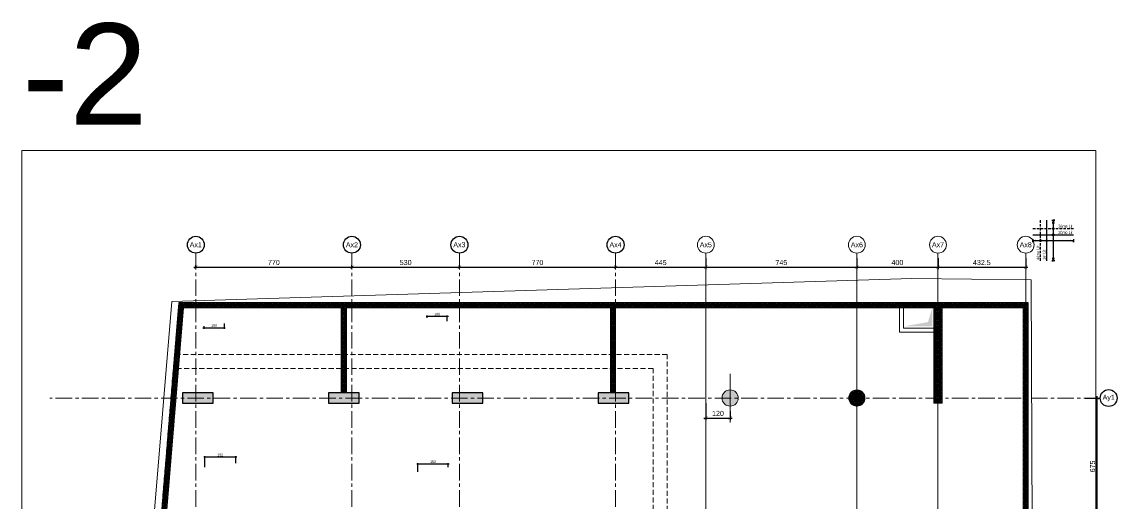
# Model space of a CAD drawing. Header units: centimetres. Extents: x 54080 to 84019, y -57712 to -39496.
# Drawn here: x 78618 to 84019, y -41866 to -39496 of the extents above; entities that cross this region are included whole.
import ezdxf
from ezdxf.enums import TextEntityAlignment as Align

# ---------------------------------------------------------------- set-up
doc = ezdxf.new("R2010")
doc.units = ezdxf.units.CM
doc.header["$LTSCALE"] = 50
doc.header["$MEASUREMENT"] = 0
for name, pattern in [('23486-A01$0${ Chain Double-Dash }', [0]), ('AXES', [2, 1.25, -0.25, 0.25, -0.25]), ('CACHE', [0.375, 0.25, -0.125]), ('CONTINU', [0]), ('Dot & Dashed', [335.138881, 158.75, -88.194444, 0, -88.194437])]:
    doc.linetypes.add(name, pattern=pattern)
doc.layers.get('0').update_dxf_attribs({"color": 8})
for name, color, linetype in [('ARMINF', 1, 'Continuous'), ('AXES', 10, 'AXES'), ('BETON COUPE', 3, 'CONTINU'), ('BETON TRAME', 252, 'Continuous'), ('BORD', 5, 'Continuous'), ('OMBRE', 253, 'Continuous')]:
    doc.layers.add(name, color=color, linetype=linetype)
doc.layers.add('BETON CACHE', color=4, linetype='CACHE', lineweight=5)
doc.layers.add('BETON HACHURE', color=253, linetype='Continuous', lineweight=13)
doc.layers.add('FMULT', color=150, linetype='Continuous', plot=False)
doc.layers.add('HORS GEL', color=7, linetype='CACHE', lineweight=15, true_color=0x00661a)
doc.layers.add('KERAMIK', color=7, linetype='Continuous', lineweight=18, true_color=0x96e196)
doc.layers.add('PREFA MUR SUP TRAME', color=7, linetype='Continuous', true_color=0xd7c7ff)
doc.styles.add('3.ABEA 1-50', font='arial.ttf', dxfattribs={"height": 12.5})
doc.styles.add('FN_TEXT_1.50', font='arial.ttf', dxfattribs={"height": 10})
doc.styles.add('GC3', font='arial.ttf', dxfattribs={"width": 0.7, "height": 3.5})
doc.styles.add('RS_TEXT_1.50', font='arial.ttf', dxfattribs={"height": 12.5})
doc.styles.add('RS_TXT_100', font='arial.ttf', dxfattribs={"height": 25})
doc.styles.add('RS_TXT_50', font='arial.ttf', dxfattribs={"height": 12.5})
doc.dimstyles.new('RS_100CM_LINEAIRE', dxfattribs={"dimscale": 10, "dimtxt": 25, "dimasz": 1.5, "dimexe": 1, "dimexo": 2.5, "dimgap": 1, "dimtad": 1, "dimdec": 1, "dimrnd": 0.5, "dimdsep": 46, "dimtxsty": 'RS_TXT_100', "dimblk1": 'ARCHTICK', "dimblk2": 'ARCHTICK', "dimsah": 1, "dimcen": 2.5, "dimdle": 1, "dimclrt": 4, "dimadec": 0, "dimazin": 2, "dimtfac": 1, "dimtdec": 1, "dimtix": 1, "dimtmove": 2, "dimatfit": 3, "dimfxl": 1, "dimtolj": 1, "dimtzin": 0, "dimarcsym": 0})
doc.dimstyles.new('RS_50CM_LINEAIRE', dxfattribs={"dimscale": 5, "dimtxt": 12.5, "dimasz": 1.5, "dimexe": 1, "dimexo": 2.5, "dimgap": 1, "dimtad": 1, "dimdec": 1, "dimrnd": 0.5, "dimdsep": 46, "dimtxsty": 'RS_TXT_50', "dimblk1": 'ARCHTICK', "dimblk2": 'ARCHTICK', "dimsah": 1, "dimcen": 2.5, "dimdle": 1, "dimclrt": 4, "dimadec": 0, "dimazin": 2, "dimtfac": 1, "dimtdec": 1, "dimtix": 1, "dimtmove": 2, "dimatfit": 3, "dimfxl": 1, "dimtolj": 1, "dimtzin": 0, "dimarcsym": 0})

# ---------------------------------------------------------------- blocks, each defined once
blk = doc.blocks.new('_ArchTick')
at = {"color": 0, "linetype": 'ByBlock', "const_width": 0.15}
blk.add_lwpolyline([(-0.5, -0.5), (0.5, 0.5)], dxfattribs=at)
blk = doc.blocks.new('*D2982')
at = {"layer": 'ARMINF', "color": 0, "lineweight": -2, "transparency": 16777216}
for p, q in [((79677.6, -41644.5), (79515.8, -41644.5)), ((79520.8, -41692.7), (79520.8, -41639.5)), ((79672.6, -41673.7), (79672.6, -41639.5))]:
    blk.add_line(p, q, dxfattribs=at)
at = {"layer": 'Defpoints', "color": 0, "transparency": 16777216}
for p in [(79520.8, -41644.5), (79672.6, -41686.2), (79520.8, -41705.2)]:
    blk.add_point(p, dxfattribs=at)
at = {"layer": 'ARMINF', "color": 0, "lineweight": -2, "transparency": 16777216, "xscale": 7.5, "yscale": 7.5, "zscale": 7.5, "rotation": 180}
blk.add_blockref('_ArchTick', (79520.8, -41644.5), dxfattribs=at)
at = {"layer": 'ARMINF', "color": 0, "lineweight": -2, "transparency": 16777216, "xscale": 7.5, "yscale": 7.5, "zscale": 7.5}
blk.add_blockref('_ArchTick', (79672.6, -41644.5), dxfattribs=at)
at = {"layer": 'ARMINF', "color": 4, "transparency": 16777216, "insert": (79596.7, -41633.1), "char_height": 12.5, "attachment_point": 5, "style": 'RS_TXT_50'}
blk.add_mtext('\\A1;152', dxfattribs=at)
blk = doc.blocks.new('*D2983')
at = {"layer": 'ARMINF', "color": 0, "lineweight": -2, "transparency": 16777216}
for p, q in [((80725.8, -41677.8), (80565.8, -41677.8)), ((80570.8, -41715.9), (80570.8, -41672.8)), ((80720.8, -41692.7), (80720.8, -41672.8))]:
    blk.add_line(p, q, dxfattribs=at)
at = {"layer": 'Defpoints', "color": 0, "transparency": 16777216}
for p in [(80570.8, -41677.8), (80570.8, -41728.4), (80720.8, -41705.2)]:
    blk.add_point(p, dxfattribs=at)
at = {"layer": 'ARMINF', "color": 0, "lineweight": -2, "transparency": 16777216, "xscale": 7.5, "yscale": 7.5, "zscale": 7.5, "rotation": 180}
blk.add_blockref('_ArchTick', (80570.8, -41677.8), dxfattribs=at)
at = {"layer": 'ARMINF', "color": 0, "lineweight": -2, "transparency": 16777216, "xscale": 7.5, "yscale": 7.5, "zscale": 7.5}
blk.add_blockref('_ArchTick', (80720.8, -41677.8), dxfattribs=at)
at = {"layer": 'ARMINF', "color": 4, "transparency": 16777216, "insert": (80645.8, -41666.4), "char_height": 12.5, "attachment_point": 5, "style": 'RS_TXT_50'}
blk.add_mtext('\\A1;150', dxfattribs=at)
blk = doc.blocks.new('*D2987')
at = {"layer": 'ARMINF', "color": 0, "lineweight": -2, "transparency": 16777216}
for p, q in [((79616.1, -40983.7), (79616.1, -41010)), ((79511.2, -41005), (79621.1, -41005)), ((79516.2, -40997.7), (79516.2, -41010))]:
    blk.add_line(p, q, dxfattribs=at)
at = {"layer": 'Defpoints', "color": 0, "transparency": 16777216}
for p in [(79516.2, -40985.2), (79616.1, -40971.2), (79616.1, -41005)]:
    blk.add_point(p, dxfattribs=at)
at = {"layer": 'ARMINF', "color": 0, "lineweight": -2, "transparency": 16777216, "xscale": 7.5, "yscale": 7.5, "zscale": 7.5, "rotation": 180}
blk.add_blockref('_ArchTick', (79516.2, -41005), dxfattribs=at)
at = {"layer": 'ARMINF', "color": 0, "lineweight": -2, "transparency": 16777216, "xscale": 7.5, "yscale": 7.5, "zscale": 7.5}
blk.add_blockref('_ArchTick', (79616.1, -41005), dxfattribs=at)
at = {"layer": 'ARMINF', "color": 4, "transparency": 16777216, "insert": (79566.2, -40993.7), "char_height": 12.5, "attachment_point": 5, "style": 'RS_TXT_50'}
blk.add_mtext('\\A1;100', dxfattribs=at)
blk = doc.blocks.new('*D2988')
at = {"layer": 'ARMINF', "color": 0, "lineweight": -2, "transparency": 16777216}
for p, q in [((80721.2, -40949.2), (80611.2, -40949.2)), ((80616.2, -40956.3), (80616.2, -40944.2)), ((80716.2, -40972.7), (80716.2, -40944.2))]:
    blk.add_line(p, q, dxfattribs=at)
at = {"layer": 'Defpoints', "color": 0, "transparency": 16777216}
for p in [(80616.2, -40949.2), (80616.2, -40968.8), (80716.2, -40985.2)]:
    blk.add_point(p, dxfattribs=at)
at = {"layer": 'ARMINF', "color": 0, "lineweight": -2, "transparency": 16777216, "xscale": 7.5, "yscale": 7.5, "zscale": 7.5, "rotation": 180}
blk.add_blockref('_ArchTick', (80616.2, -40949.2), dxfattribs=at)
at = {"layer": 'ARMINF', "color": 0, "lineweight": -2, "transparency": 16777216, "xscale": 7.5, "yscale": 7.5, "zscale": 7.5}
blk.add_blockref('_ArchTick', (80716.2, -40949.2), dxfattribs=at)
at = {"layer": 'ARMINF', "color": 4, "transparency": 16777216, "insert": (80666.2, -40937.8), "char_height": 12.5, "attachment_point": 5, "style": 'RS_TXT_50'}
blk.add_mtext('\\A1;100', dxfattribs=at)
blk = doc.blocks.new('FL_ARM1')
at = {"color": 7, "linetype": 'Continuous'}
blk.add_lwpolyline([(0, -7.5), (0, 7.5), (0, 0), (15, 2.5), (15, -2.5), (0, 0)], dxfattribs=at)
blk = doc.blocks.new('ATT_ARM')
at = {"color": 2, "linetype": 'Continuous'}
blk.add_circle((0, 0), 4.5, dxfattribs=at)
blk = doc.blocks.new('SENS LIT POSE 1')
at = {"layer": 'ARMINF'}
for p, q in [((0, 100), (0, -100)), ((-100, 0), (100, 0))]:
    blk.add_line(p, q, dxfattribs=at)
at = {"layer": 'ARMINF', "color": 6, "linetype": 'CACHE'}
for points in [[(-100, 58.9), (100, 58.9)], [(-62.9, -100), (-62.9, 100)]]:
    blk.add_lwpolyline(points, dxfattribs=at)
at = {"layer": 'ARMINF', "color": 6}
for points in [[(-32.3, -100), (-32.3, 100)], [(-100, 28.2), (100, 28.2)]]:
    blk.add_lwpolyline(points, dxfattribs=at)
at = {"layer": 'ARMINF'}
for name, p, rotation in [('FL_ARM1', (0, 100), 270), ('ATT_ARM', (0, 58.9), 93.14159265358974), ('ATT_ARM', (-62.9, 0), 183.1415926535898), ('ATT_ARM', (-32.3, 0), 183.1415926535898), ('ATT_ARM', (0, 28.2), 93.14159265358974), ('FL_ARM1', (100, 0), 180), ('FL_ARM1', (0, -100), 89.99999999999999)]:
    blk.add_blockref(name, p, dxfattribs=dict(at, rotation=rotation))
blk.add_blockref('FL_ARM1', (-100, 0), dxfattribs=at)
at = {"color": 6, "style": 'GC3', "width": 0.7}
for s, p in [('3ème Lit', (95, 63.7)), ('2ème Lit', (95, 33))]:
    blk.add_text(s, height=14.88, dxfattribs=at).set_placement(p, align=Align.RIGHT)
for s, p in [('4ème Lit', (-67.9, -95)), ('1er Lit', (-37.3, -95))]:
    blk.add_text(s, height=14.88, rotation=90, dxfattribs=at).set_placement(p)
blk = doc.blocks.new('AXES_FN')
at = {"color": 0, "linetype": 'Continuous'}
blk.add_circle((0, 15), 22.2, dxfattribs=at)
at = {"color": 0, "style": 'FN_TEXT_1.50'}
blk.add_attdef('AXES', text='', height=12.5, dxfattribs=at).set_placement((-48.9, 20.6), align=Align.MIDDLE_CENTER)
blk = doc.blocks.new('*D2949')
at = {"layer": 'AXES', "color": 0, "linetype": 'Continuous', "lineweight": -2, "ltscale": 0.5, "transparency": 16777216}
for p, q in [((79465.8, -40705.9), (80255.8, -40705.9)), ((79475.8, -40711.9), (79475.8, -40695.9)), ((80245.8, -40711.9), (80245.8, -40695.9))]:
    blk.add_line(p, q, dxfattribs=at)
at = {"layer": 'Defpoints', "color": 0, "linetype": 'Continuous', "ltscale": 0.5, "transparency": 16777216}
for p in [(80245.8, -40705.9), (79475.8, -40736.9), (80245.8, -40736.9)]:
    blk.add_point(p, dxfattribs=at)
at = {"layer": 'AXES', "color": 0, "linetype": 'Continuous', "lineweight": -2, "ltscale": 0.5, "transparency": 16777216, "xscale": 15, "yscale": 15, "zscale": 15, "rotation": 180}
blk.add_blockref('_ArchTick', (79475.8, -40705.9), dxfattribs=at)
at = {"layer": 'AXES', "color": 0, "linetype": 'Continuous', "lineweight": -2, "ltscale": 0.5, "transparency": 16777216, "xscale": 15, "yscale": 15, "zscale": 15}
blk.add_blockref('_ArchTick', (80245.8, -40705.9), dxfattribs=at)
at = {"layer": 'AXES', "color": 4, "linetype": 'Continuous', "lineweight": 5, "ltscale": 0.5, "transparency": 16777216, "insert": (79860.8, -40683.1), "char_height": 25, "attachment_point": 5, "style": 'RS_TXT_100'}
blk.add_mtext('\\A1;770', dxfattribs=at)
blk = doc.blocks.new('*D2950')
at = {"layer": 'AXES', "color": 0, "linetype": 'Continuous', "lineweight": -2, "ltscale": 0.5, "transparency": 16777216}
for p, q in [((80235.8, -40705.9), (80785.8, -40705.9)), ((80245.8, -40711.9), (80245.8, -40695.9)), ((80775.8, -40711.9), (80775.8, -40695.9))]:
    blk.add_line(p, q, dxfattribs=at)
at = {"layer": 'Defpoints', "color": 0, "linetype": 'Continuous', "ltscale": 0.5, "transparency": 16777216}
for p in [(80775.8, -40705.9), (80245.8, -40736.9), (80775.8, -40736.9)]:
    blk.add_point(p, dxfattribs=at)
at = {"layer": 'AXES', "color": 0, "linetype": 'Continuous', "lineweight": -2, "ltscale": 0.5, "transparency": 16777216, "xscale": 15, "yscale": 15, "zscale": 15, "rotation": 180}
blk.add_blockref('_ArchTick', (80245.8, -40705.9), dxfattribs=at)
at = {"layer": 'AXES', "color": 0, "linetype": 'Continuous', "lineweight": -2, "ltscale": 0.5, "transparency": 16777216, "xscale": 15, "yscale": 15, "zscale": 15}
blk.add_blockref('_ArchTick', (80775.8, -40705.9), dxfattribs=at)
at = {"layer": 'AXES', "color": 4, "linetype": 'Continuous', "lineweight": 5, "ltscale": 0.5, "transparency": 16777216, "insert": (80510.8, -40683.1), "char_height": 25, "attachment_point": 5, "style": 'RS_TXT_100'}
blk.add_mtext('\\A1;530', dxfattribs=at)
blk = doc.blocks.new('*D2951')
at = {"layer": 'AXES', "color": 0, "linetype": 'Continuous', "lineweight": -2, "ltscale": 0.5, "transparency": 16777216}
for p, q in [((80765.8, -40705.9), (81555.8, -40705.9)), ((80775.8, -40711.9), (80775.8, -40695.9)), ((81545.8, -40711.9), (81545.8, -40695.9))]:
    blk.add_line(p, q, dxfattribs=at)
at = {"layer": 'Defpoints', "color": 0, "linetype": 'Continuous', "ltscale": 0.5, "transparency": 16777216}
for p in [(81545.8, -40705.9), (80775.8, -40736.9), (81545.8, -40736.9)]:
    blk.add_point(p, dxfattribs=at)
at = {"layer": 'AXES', "color": 0, "linetype": 'Continuous', "lineweight": -2, "ltscale": 0.5, "transparency": 16777216, "xscale": 15, "yscale": 15, "zscale": 15, "rotation": 180}
blk.add_blockref('_ArchTick', (80775.8, -40705.9), dxfattribs=at)
at = {"layer": 'AXES', "color": 0, "linetype": 'Continuous', "lineweight": -2, "ltscale": 0.5, "transparency": 16777216, "xscale": 15, "yscale": 15, "zscale": 15}
blk.add_blockref('_ArchTick', (81545.8, -40705.9), dxfattribs=at)
at = {"layer": 'AXES', "color": 4, "linetype": 'Continuous', "lineweight": 5, "ltscale": 0.5, "transparency": 16777216, "insert": (81160.8, -40683.1), "char_height": 25, "attachment_point": 5, "style": 'RS_TXT_100'}
blk.add_mtext('\\A1;770', dxfattribs=at)
blk = doc.blocks.new('*D2954')
at = {"layer": 'AXES', "color": 0, "linetype": 'Continuous', "lineweight": -2, "ltscale": 0.5, "transparency": 16777216}
for p, q in [((83860.8, -41351.9), (83930.7, -41351.9)), ((83920.7, -42036.9), (83920.7, -41341.9)), ((83860.8, -42026.9), (83930.7, -42026.9))]:
    blk.add_line(p, q, dxfattribs=at)
at = {"layer": 'Defpoints', "color": 0, "linetype": 'Continuous', "ltscale": 0.5, "transparency": 16777216}
for p in [(83835.8, -41351.9), (83920.7, -41351.9), (83835.8, -42026.9)]:
    blk.add_point(p, dxfattribs=at)
at = {"layer": 'AXES', "color": 0, "linetype": 'Continuous', "lineweight": -2, "ltscale": 0.5, "transparency": 16777216, "xscale": 15, "yscale": 15, "zscale": 15}
for p, rotation in [((83920.7, -41351.9), 90), ((83920.7, -42026.9), 270)]:
    blk.add_blockref('_ArchTick', p, dxfattribs=dict(at, rotation=rotation))
at = {"layer": 'AXES', "color": 4, "linetype": 'Continuous', "lineweight": 5, "ltscale": 0.5, "transparency": 16777216, "insert": (83898, -41689.4), "char_height": 25, "attachment_point": 5, "rotation": 90, "style": 'RS_TXT_100'}
blk.add_mtext('\\A1;675', dxfattribs=at)
blk = doc.blocks.new('*D2964')
at = {"layer": 'AXES', "color": 0, "linetype": 'Continuous', "lineweight": -2, "ltscale": 0.5, "transparency": 16777216}
for p, q in [((81990.8, -40661.9), (81990.8, -40715.9)), ((81535.8, -40705.9), (82000.8, -40705.9)), ((81545.8, -40711.9), (81545.8, -40695.9))]:
    blk.add_line(p, q, dxfattribs=at)
at = {"layer": 'Defpoints', "color": 0, "linetype": 'Continuous', "ltscale": 0.5, "transparency": 16777216}
for p in [(81990.8, -40636.9), (81990.8, -40705.9), (81545.8, -40736.9)]:
    blk.add_point(p, dxfattribs=at)
at = {"layer": 'AXES', "color": 0, "linetype": 'Continuous', "lineweight": -2, "ltscale": 0.5, "transparency": 16777216, "xscale": 15, "yscale": 15, "zscale": 15, "rotation": 180}
blk.add_blockref('_ArchTick', (81545.8, -40705.9), dxfattribs=at)
at = {"layer": 'AXES', "color": 0, "linetype": 'Continuous', "lineweight": -2, "ltscale": 0.5, "transparency": 16777216, "xscale": 15, "yscale": 15, "zscale": 15}
blk.add_blockref('_ArchTick', (81990.8, -40705.9), dxfattribs=at)
at = {"layer": 'AXES', "color": 4, "linetype": 'Continuous', "lineweight": 5, "ltscale": 0.5, "transparency": 16777216, "insert": (81768.3, -40683.2), "char_height": 25, "attachment_point": 5, "style": 'RS_TXT_100'}
blk.add_mtext('\\A1;445', dxfattribs=at)
blk = doc.blocks.new('*D2965')
at = {"layer": 'Defpoints', "color": 0, "linetype": 'ByBlock', "transparency": 16777216}
for p in [(81990.8, -40636.9), (82735.8, -40636.9), (82735.8, -40705.9)]:
    blk.add_point(p, dxfattribs=at)
at = {"layer": 'HORS GEL', "color": 0, "linetype": 'ByBlock', "lineweight": -2, "transparency": 16777216}
for p, q in [((81990.8, -40661.9), (81990.8, -40715.9)), ((82735.8, -40661.9), (82735.8, -40715.9)), ((81980.8, -40705.9), (82745.8, -40705.9))]:
    blk.add_line(p, q, dxfattribs=at)
at = {"layer": 'HORS GEL', "color": 0, "linetype": 'ByBlock', "lineweight": -2, "transparency": 16777216, "xscale": 15, "yscale": 15, "zscale": 15, "rotation": 180}
blk.add_blockref('_ArchTick', (81990.8, -40705.9), dxfattribs=at)
at = {"layer": 'HORS GEL', "color": 0, "linetype": 'ByBlock', "lineweight": -2, "transparency": 16777216, "xscale": 15, "yscale": 15, "zscale": 15}
blk.add_blockref('_ArchTick', (82735.8, -40705.9), dxfattribs=at)
at = {"layer": 'HORS GEL', "color": 4, "linetype": 'ByBlock', "transparency": 16777216, "insert": (82363.3, -40683.2), "char_height": 25, "attachment_point": 5, "style": 'RS_TXT_100'}
blk.add_mtext('\\A1;745', dxfattribs=at)
blk = doc.blocks.new('*D2966')
at = {"layer": 'Defpoints', "color": 0, "linetype": 'ByBlock', "transparency": 16777216}
for p in [(82735.8, -40636.9), (83135.8, -40636.9), (83135.8, -40705.9)]:
    blk.add_point(p, dxfattribs=at)
at = {"layer": 'HORS GEL', "color": 0, "linetype": 'ByBlock', "lineweight": -2, "transparency": 16777216}
for p, q in [((82735.8, -40661.9), (82735.8, -40715.9)), ((83135.8, -40661.9), (83135.8, -40715.9)), ((82725.8, -40705.9), (83145.8, -40705.9))]:
    blk.add_line(p, q, dxfattribs=at)
at = {"layer": 'HORS GEL', "color": 0, "linetype": 'ByBlock', "lineweight": -2, "transparency": 16777216, "xscale": 15, "yscale": 15, "zscale": 15, "rotation": 180}
blk.add_blockref('_ArchTick', (82735.8, -40705.9), dxfattribs=at)
at = {"layer": 'HORS GEL', "color": 0, "linetype": 'ByBlock', "lineweight": -2, "transparency": 16777216, "xscale": 15, "yscale": 15, "zscale": 15}
blk.add_blockref('_ArchTick', (83135.8, -40705.9), dxfattribs=at)
at = {"layer": 'HORS GEL', "color": 4, "linetype": 'ByBlock', "transparency": 16777216, "insert": (82935.8, -40683.1), "char_height": 25, "attachment_point": 5, "style": 'RS_TXT_100'}
blk.add_mtext('\\A1;400', dxfattribs=at)
blk = doc.blocks.new('*D2989')
at = {"layer": 'Defpoints', "color": 0, "linetype": 'ByBlock', "transparency": 16777216}
for p in [(83135.8, -40636.9), (83568.3, -40636.9), (83568.3, -40705.9)]:
    blk.add_point(p, dxfattribs=at)
at = {"layer": 'HORS GEL', "color": 0, "linetype": 'ByBlock', "lineweight": -2, "transparency": 16777216}
for p, q in [((83135.8, -40661.9), (83135.8, -40715.9)), ((83568.3, -40661.9), (83568.3, -40715.9)), ((83125.8, -40705.9), (83578.3, -40705.9))]:
    blk.add_line(p, q, dxfattribs=at)
at = {"layer": 'HORS GEL', "color": 0, "linetype": 'ByBlock', "lineweight": -2, "transparency": 16777216, "xscale": 15, "yscale": 15, "zscale": 15, "rotation": 180}
blk.add_blockref('_ArchTick', (83135.8, -40705.9), dxfattribs=at)
at = {"layer": 'HORS GEL', "color": 0, "linetype": 'ByBlock', "lineweight": -2, "transparency": 16777216, "xscale": 15, "yscale": 15, "zscale": 15}
blk.add_blockref('_ArchTick', (83568.3, -40705.9), dxfattribs=at)
at = {"layer": 'HORS GEL', "color": 4, "linetype": 'ByBlock', "transparency": 16777216, "insert": (83352, -40683.1), "char_height": 25, "attachment_point": 5, "style": 'RS_TXT_100'}
blk.add_mtext('\\A1;432.5', dxfattribs=at)
blk = doc.blocks.new('*D2990')
at = {"layer": 'Defpoints', "color": 0, "linetype": 'ByBlock', "transparency": 16777216}
for p in [(81990.8, -41351.9), (82110.8, -41391.9), (82110.8, -41450.7)]:
    blk.add_point(p, dxfattribs=at)
at = {"layer": 'HORS GEL', "color": 0, "linetype": 'ByBlock', "lineweight": -2, "transparency": 16777216}
for p, q in [((81990.8, -41376.9), (81990.8, -41460.7)), ((82110.8, -41416.9), (82110.8, -41460.7)), ((81980.8, -41450.7), (82120.8, -41450.7))]:
    blk.add_line(p, q, dxfattribs=at)
at = {"layer": 'HORS GEL', "color": 0, "linetype": 'ByBlock', "lineweight": -2, "transparency": 16777216, "xscale": 15, "yscale": 15, "zscale": 15, "rotation": 180}
blk.add_blockref('_ArchTick', (81990.8, -41450.7), dxfattribs=at)
at = {"layer": 'HORS GEL', "color": 0, "linetype": 'ByBlock', "lineweight": -2, "transparency": 16777216, "xscale": 15, "yscale": 15, "zscale": 15}
blk.add_blockref('_ArchTick', (82110.8, -41450.7), dxfattribs=at)
at = {"layer": 'HORS GEL', "color": 4, "linetype": 'ByBlock', "transparency": 16777216, "insert": (82050.8, -41427.9), "char_height": 25, "attachment_point": 5, "style": 'RS_TXT_100'}
blk.add_mtext('\\A1;120', dxfattribs=at)

msp = doc.modelspace()

# ---------------------------------------------------------------- hatches: boundary and pattern name
at = {"layer": 'BETON HACHURE', "transparency": 33554585}
h = msp.add_hatch(dxfattribs=at)
h.set_pattern_fill('ANSI37', color=256, scale=50, angle=270, style=0)
h.set_pattern_definition([(315, (25399.573, 28300.811), (4.4194174, 4.4194174), []), (45, (25399.573, 28300.811), (-4.4194174, 4.4194174), [])])
h.paths.add_polyline_path([(80895.79, -43201.8), (80920.79, -43201.8), (80920.79, -43526.8), (80895.79, -43526.8)], flags=0)
h.paths.add_polyline_path([(80895.79, -43201.8), (80920.79, -43201.8), (80920.79, -43526.8), (80895.79, -43526.8)], flags=0)
h.paths.add_polyline_path([(83075.78, -43341.94), (83075.79, -43391.94), (83155.79, -43391.94), (83155.78, -43341.94)], flags=0)
h.paths.add_polyline_path([(82695.78, -43341.94), (82695.78, -43391.94), (82775.78, -43391.94), (82775.78, -43341.94)], flags=0)
edge = h.paths.add_edge_path(flags=0)
edge.add_arc((82735.78, -42026.94), 40, 0, 360)
edge = h.paths.add_edge_path(flags=0)
edge.add_arc((82735.78, -41351.94), 40, 0, 360)
edge = h.paths.add_edge_path(flags=0)
edge.add_arc((82735.78, -42626.94), 40, 0, 360)
h.paths.add_polyline_path([(83580.79, -40881.8), (79391.94, -40881.8), (79002.65, -45618.5), (83580.79, -46068.09)])
edge = h.paths.add_edge_path(flags=0)
edge.add_arc((82735.78, -42626.94), 40, 0, 360)
h.paths.add_polyline_path([(81520.79, -40906.8), (81520.79, -41326.94), (81545.79, -41326.94), (81545.79, -40906.8), (83115.79, -40906.8), (83115.78, -41376.94), (83155.79, -41376.94), (83155.79, -40906.8), (83555.79, -40906.8), (83555.79, -42636.94), (83155.79, -42636.94), (83155.79, -42001.94), (83115.78, -42001.94), (83115.78, -42666.94), (83555.79, -42666.94), (83555.79, -43411.94), (83115.78, -43411.94), (83115.78, -44801.94), (83155.79, -44801.94), (83155.79, -43441.94), (83555.79, -43441.94), (83555.79, -46040.52), (82783.29, -45964.65), (82783.29, -45476.94), (82758.29, -45476.94), (82758.29, -45962.2), (81453.29, -45834.04), (81453.29, -45476.94), (81428.29, -45476.94), (81428.29, -45831.59), (80240.79, -45714.97), (80240.79, -45476.94), (80190.79, -45476.94), (80190.79, -45710.06), (79029.58, -45596.03), (79100.93, -44727.94), (79410.79, -44727.94), (79410.79, -44677.94), (79105.04, -44677.94), (79204.97, -43461.94), (79410.79, -43461.94), (79410.79, -43411.94), (79209.08, -43411.94), (79210.93, -43391.94), (79410.79, -43391.94), (79410.79, -43341.94), (79214.84, -43341.94), (79271.54, -42651.94), (79410.79, -42651.94), (79410.79, -42601.94), (79275.65, -42601.94), (79320.86, -42051.94), (79410.79, -42051.94), (79410.79, -42001.94), (79324.97, -42001.94), (79414.97, -40906.8), (80193.29, -40906.8), (80193.29, -41326.94), (80218.29, -41326.94), (80218.29, -40906.8)], flags=16)
h.paths.add_polyline_path([(82695.78, -42586.94), (82695.78, -42666.94), (82775.78, -42666.94), (82775.78, -42586.94)], flags=0)
at = {"layer": 'BETON TRAME', "transparency": 33554559}
h = msp.add_hatch(color=256, dxfattribs=at)
h.dxf.hatch_style = 1
h.paths.add_polyline_path([(80280.79, -42651.94), (80245.78, -42651.94), (80245.78, -42001.94), (80280.79, -42001.94), (80280.79, -42176.94), (80740.79, -42176.94), (80740.79, -42001.94), (80775.78, -42001.94), (80775.78, -42651.94), (80740.79, -42651.94), (80740.79, -42216.94), (80530.79, -42216.94), (80530.79, -42546.94), (80490.79, -42546.94), (80490.79, -42216.94), (80280.79, -42216.94)])
h.paths.add_polyline_path([(79410.79, -41326.94), (79410.79, -41376.94), (79560.79, -41376.94), (79560.79, -41326.94)])
h.paths.add_polyline_path([(80130.79, -41326.94), (80130.79, -41376.94), (80280.79, -41376.94), (80280.79, -41326.94)])
h.paths.add_polyline_path([(80740.79, -41326.94), (80740.79, -41376.94), (80890.79, -41376.94), (80890.79, -41326.94)])
h.paths.add_polyline_path([(81460.79, -41326.94), (81460.79, -41376.94), (81610.79, -41376.94), (81610.79, -41326.94)])
h.paths.add_polyline_path([(81460.78, -42001.94), (81460.78, -42051.94), (81610.78, -42051.94), (81610.78, -42001.94)])
h.paths.add_polyline_path([(79410.79, -42001.94), (79410.79, -42051.94), (79560.79, -42051.94), (79560.79, -42001.94)])
h.paths.add_polyline_path([(79410.79, -42601.94), (79410.79, -42651.94), (79560.79, -42651.94), (79560.79, -42601.94)])
h.paths.add_polyline_path([(81460.78, -42601.94), (81460.78, -42651.94), (81610.78, -42651.94), (81610.78, -42601.94)])
h.paths.add_polyline_path([(81460.78, -43341.94), (81460.78, -43391.94), (81610.78, -43391.94), (81610.78, -43341.94)])
h.paths.add_polyline_path([(79560.79, -43391.94), (79560.79, -43341.94), (79410.79, -43341.94), (79410.79, -43391.94)])
h.paths.add_polyline_path([(80225.79, -43341.94), (80225.79, -43391.94), (80350.79, -43391.94), (80350.79, -43341.94)])
h.paths.add_polyline_path([(80670.79, -43341.94), (80670.79, -43391.94), (80795.79, -43391.94), (80795.79, -43341.94)])
h.paths.add_polyline_path([(80645.79, -43391.94), (80670.79, -43391.94), (80670.79, -42886.94), (80645.79, -42886.94)])
h.paths.add_polyline_path([(80350.79, -43391.94), (80375.79, -43391.94), (80375.79, -42886.94), (80350.79, -42886.94)])
at = {"layer": 'PREFA MUR SUP TRAME'}
h = msp.add_hatch(color=256, dxfattribs=at)
h.paths.add_polyline_path([(81950.79, -43341.94), (81950.79, -43391.94), (82030.79, -43391.94), (82030.79, -43341.94)])
h.paths.add_polyline_path([(80240.79, -43766.94), (80220.79, -43766.94), (80220.79, -43441.94), (80665.79, -43441.94), (80665.79, -43766.94), (80645.79, -43766.94), (80645.79, -43461.94), (80455.79, -43461.94), (80455.79, -43766.94), (80430.79, -43766.94), (80430.79, -43461.94), (80240.79, -43461.94)])
h.paths.add_polyline_path([(80240.79, -44151.94), (80190.79, -44151.94), (80190.79, -44301.94), (80240.79, -44301.94)])
h.paths.add_polyline_path([(79560.79, -44201.94), (79560.79, -44151.94), (79410.79, -44151.94), (79410.79, -44201.94)])
h.paths.add_polyline_path([(79560.79, -44727.94), (79560.79, -44677.94), (79410.79, -44677.94), (79410.79, -44727.94)])
h.paths.add_polyline_path([(80240.79, -44576.94), (80190.79, -44576.94), (80190.79, -44726.94), (80240.79, -44726.94)])
h.paths.add_polyline_path([(80240.79, -45326.94), (80190.79, -45326.94), (80190.79, -45476.94), (80240.79, -45476.94)])
h.paths.add_polyline_path([(79560.79, -45421.94), (79560.79, -45371.94), (79410.79, -45371.94), (79410.79, -45421.94)])
h.paths.add_polyline_path([(79560.79, -43461.94), (79560.79, -43411.94), (79410.79, -43411.94), (79410.79, -43461.94)])
edge = h.paths.add_edge_path()
edge.add_arc((81990.79, -42626.94), 40, 0, 360)
edge = h.paths.add_edge_path()
edge.add_arc((81990.79, -42026.94), 40, 0, 360)
edge = h.paths.add_edge_path()
edge.add_arc((82110.79, -41351.94), 40, 0, 360)
h.paths.add_polyline_path([(80645.79, -44677.98), (80695.79, -44677.98), (80695.79, -44751.98), (80645.79, -44751.98)])

# ---------------------------------------------------------------- linework, layer by layer
at = {"layer": 'AXES', "lineweight": 5, "ltscale": 1.3}
for p, q in [((79475.78, -40636.94), (79475.78, -43716.94)), ((80245.78, -40636.94), (80245.78, -43561.92)), ((80775.78, -40636.94), (80775.78, -43561.92)), ((81545.79, -40636.94), (81545.79, -43561.92)), ((83935.79, -41351.94), (78755.79, -41351.94))]:
    msp.add_line(p, q, dxfattribs=at)
at = {"layer": 'BETON CACHE', "color": 232, "linetype": 'Dot & Dashed', "ltscale": 2}
msp.add_lwpolyline([(83616.41, -46202.04), (82303.17, -46162.29), (78955.92, -45756.51), (79357.02, -40875.84), (83006.3, -40762.32), (83595.7, -40768.89)], close=True, dxfattribs=at)
at = {"layer": 'BETON CACHE', "lineweight": 5, "ltscale": 2}
for points in [[(80455.79, -45666.94), (83035.79, -45666.94), (83035.79, -43221.94), (81800.79, -43221.94), (81800.79, -41136.94), (79370.97, -41136.94), (79170.03, -43581.94), (80455.79, -43581.94)], [(80525.79, -45596.94), (82965.79, -45596.94), (82965.79, -43291.94), (81730.79, -43291.94), (81730.79, -41206.94), (79365.22, -41206.94), (79175.78, -43511.94), (80525.79, -43511.94)]]:
    msp.add_lwpolyline(points, close=True, dxfattribs=at)
at = {"layer": 'BETON COUPE', "lineweight": 5}
msp.add_lwpolyline([(83580.79, -40881.8), (79391.94, -40881.8), (79002.65, -45618.5), (83580.79, -46068.09)], close=True, dxfattribs=at)
msp.add_lwpolyline([(79324.97, -42001.94), (79414.97, -40906.8), (80193.29, -40906.8), (80193.29, -41326.94), (80218.29, -41326.94), (80218.29, -40906.8), (81520.79, -40906.8), (81520.79, -41326.94), (81545.79, -41326.94), (81545.79, -40906.8), (83115.79, -40906.8), (83115.78, -41376.94), (83155.79, -41376.94), (83155.79, -40906.8), (83555.79, -40906.8), (83555.79, -42636.94)], dxfattribs=at)
at = {"layer": 'BETON COUPE', "lineweight": 5, "ltscale": 0.5}
for points in [[(82945.79, -41026.8), (83135.79, -41026.8), (83135.79, -40886.8), (82945.79, -40886.8)], [(82965.79, -41006.8), (83115.79, -41006.8), (83115.79, -40906.8), (82965.79, -40906.8)]]:
    msp.add_lwpolyline(points, close=True, dxfattribs=at)
at = {"layer": 'BETON COUPE'}
for points in [[(79410.79, -41326.94), (79410.79, -41376.94), (79560.79, -41376.94), (79560.79, -41326.94)], [(80130.79, -41326.94), (80130.79, -41376.94), (80280.79, -41376.94), (80280.79, -41326.94)], [(80740.79, -41326.94), (80740.79, -41376.94), (80890.79, -41376.94), (80890.79, -41326.94)], [(81460.79, -41326.94), (81460.79, -41376.94), (81610.79, -41376.94), (81610.79, -41326.94)]]:
    msp.add_lwpolyline(points, close=True, dxfattribs=at)
at = {"layer": 'BETON COUPE', "lineweight": 5, "ltscale": 0.5}
for centre in [(82110.79, -41351.94), (82735.78, -41351.94)]:
    msp.add_circle(centre, 40, dxfattribs=at)
at = {"layer": 'BORD'}
msp.add_lwpolyline([(83580.79, -46068.09), (83580.79, -40881.8), (79391.94, -40881.8), (79002.65, -45618.5)], close=True, dxfattribs=at)
at = {"layer": 'FMULT', "lineweight": 5, "ltscale": 0.5}
msp.add_lwpolyline([(78618.36, -46474.05), (83914.12, -46474.05), (83914.12, -40129.83), (78618.36, -40129.83)], close=True, dxfattribs=at)
at = {"layer": 'HORS GEL', "linetype": '23486-A01$0${ Chain Double-Dash }', "ltscale": 1.2}
for p, q in [((81990.79, -43366.94), (81990.79, -40636.94)), ((82735.78, -43391.94), (82735.78, -40636.94)), ((83135.78, -40636.94), (83135.78, -46366.94)), ((83568.29, -40636.94), (83568.29, -46366.94)), ((82110.79, -41231.94), (82110.79, -41471.94))]:
    msp.add_line(p, q, dxfattribs=at)
at = {"layer": 'OMBRE'}
for points in [[(83107.79, -40906.8), (83107.79, -40998.8), (83086.09, -40977.1)], [(83107.79, -40998.8), (83086.09, -40977.1), (82965.79, -40998.8)]]:
    msp.add_solid(points, dxfattribs=at)

# ---------------------------------------------------------------- block references
at = {"layer": 'ARMINF'}
msp.add_blockref('SENS LIT POSE 1', (83704.04, -40574.93), dxfattribs=at)
at = {"layer": 'AXES', "linetype": 'ByBlock'}
ref = msp.add_blockref('AXES_FN', (79475.78, -40623.48), dxfattribs=dict(at, xscale=1.875, yscale=1.875, zscale=1.875))
ref.add_attrib('AXES', 'Ax1', dxfattribs={"layer": '0', "color": 0, "height": 24.75, "style": 'RS_TEXT_1.50'}).set_placement((79475.78, -40595.36), align=Align.MIDDLE)
ref = msp.add_blockref('AXES_FN', (80245.78, -40623.48), dxfattribs=dict(at, xscale=1.875, yscale=1.875, zscale=1.875))
ref.add_attrib('AXES', 'Ax2', dxfattribs={"layer": '0', "color": 0, "height": 24.75, "style": 'RS_TEXT_1.50'}).set_placement((80245.78, -40595.36), align=Align.MIDDLE)
ref = msp.add_blockref('AXES_FN', (80775.78, -40623.48), dxfattribs=dict(at, xscale=1.875, yscale=1.875, zscale=1.875))
ref.add_attrib('AXES', 'Ax3', dxfattribs={"layer": '0', "color": 0, "height": 24.75, "style": 'RS_TEXT_1.50'}).set_placement((80775.78, -40595.36), align=Align.MIDDLE)
ref = msp.add_blockref('AXES_FN', (81545.79, -40623.48), dxfattribs=dict(at, xscale=1.875, yscale=1.875, zscale=1.875))
ref.add_attrib('AXES', 'Ax4', dxfattribs={"layer": '0', "color": 0, "height": 24.75, "style": 'RS_TEXT_1.50'}).set_placement((81545.79, -40595.36), align=Align.MIDDLE)
ref = msp.add_blockref('AXES_FN', (83949.25, -41351.94), dxfattribs=dict(at, xscale=1.875, yscale=1.875, zscale=1.875, rotation=270))
ref.add_attrib('AXES', 'Ay1', dxfattribs={"layer": '0', "color": 0, "height": 24.75, "style": 'RS_TEXT_1.50'}).set_placement((83977.37, -41351.94), align=Align.MIDDLE)
at = {"layer": 'HORS GEL'}
ref = msp.add_blockref('AXES_FN', (81990.79, -40623.48), dxfattribs=dict(at, xscale=1.875, yscale=1.875, zscale=1.875))
ref.add_attrib('AXES', 'Ax5', dxfattribs={"layer": '0', "color": 0, "height": 24.75, "style": 'RS_TEXT_1.50'}).set_placement((81990.79, -40595.36), align=Align.MIDDLE)
ref = msp.add_blockref('AXES_FN', (82735.78, -40623.48), dxfattribs=dict(at, xscale=1.875, yscale=1.875, zscale=1.875))
ref.add_attrib('AXES', 'Ax6', dxfattribs={"layer": '0', "color": 0, "height": 24.75, "style": 'RS_TEXT_1.50'}).set_placement((82735.78, -40595.36), align=Align.MIDDLE)
ref = msp.add_blockref('AXES_FN', (83135.78, -40623.48), dxfattribs=dict(at, xscale=1.875, yscale=1.875, zscale=1.875))
ref.add_attrib('AXES', 'Ax7', dxfattribs={"layer": '0', "color": 0, "height": 24.75, "style": 'RS_TEXT_1.50'}).set_placement((83135.78, -40595.36), align=Align.MIDDLE)
ref = msp.add_blockref('AXES_FN', (83568.29, -40623.48), dxfattribs=dict(at, xscale=1.875, yscale=1.875, zscale=1.875))
ref.add_attrib('AXES', 'Ax8', dxfattribs={"layer": '0', "color": 0, "height": 24.75, "style": 'RS_TEXT_1.50'}).set_placement((83568.29, -40595.36), align=Align.MIDDLE)

# ---------------------------------------------------------------- texts
at = {"layer": 'KERAMIK', "lineweight": 5, "ltscale": 0.5, "insert": (78618.36, -39503.05), "char_height": 500, "attachment_point": 1, "style": '3.ABEA 1-50'}
msp.add_mtext_dynamic_manual_height_columns('-2', width=6415.2, gutter_width=62.5, heights=[0], dxfattribs=at)

# ---------------------------------------------------------------- dimensions: what is measured, and where the dimension line sits
at = {"layer": 'ARMINF'}
for base, p1, p2, picture, middle in [((80616.25, -40949.16), (80716.25, -40985.16), (80616.25, -40968.81), '*D2988', (80666.25, -40937.78)), ((79616.06, -41005.04), (79516.25, -40985.16), (79616.06, -40971.15), '*D2987', (79566.15, -40993.66)), ((79520.79, -41644.48), (79672.59, -41686.23), (79520.79, -41705.25), '*D2982', (79596.69, -41633.1)), ((80570.79, -41677.8), (80720.79, -41705.25), (80570.79, -41728.36), '*D2983', (80645.79, -41666.41))]:
    dim = msp.add_linear_dim(base=base, p1=p1, p2=p2, dimstyle='RS_50CM_LINEAIRE', dxfattribs=at)
    dim.commit()
    dim.dimension.update_dxf_attribs({"geometry": picture, "text_midpoint": middle})
at = {"layer": 'AXES', "linetype": 'Continuous', "lineweight": 5, "ltscale": 0.5}
for base, p1, p2, picture, middle in [((81990.79, -40705.88), (81545.79, -40736.94), (81990.79, -40636.94), '*D2964', (81768.29, -40683.16)), ((80245.79, -40705.88), (79475.78, -40736.94), (80245.79, -40736.94), '*D2949', (79860.79, -40683.11)), ((80775.79, -40705.88), (80245.79, -40736.94), (80775.79, -40736.94), '*D2950', (80510.79, -40683.1)), ((81545.79, -40705.88), (80775.79, -40736.94), (81545.79, -40736.94), '*D2951', (81160.79, -40683.11))]:
    dim = msp.add_linear_dim(base=base, p1=p1, p2=p2, dimstyle='RS_100CM_LINEAIRE', dxfattribs=at)
    dim.commit()
    dim.dimension.update_dxf_attribs({"geometry": picture, "text_midpoint": middle})
dim = msp.add_linear_dim(base=(83920.73, -41351.94), p1=(83835.79, -42026.94), p2=(83835.79, -41351.94), angle=270, dimstyle='RS_100CM_LINEAIRE', dxfattribs=at)
dim.commit()
dim.dimension.update_dxf_attribs({"geometry": '*D2954', "text_midpoint": (83897.97, -41689.44)})
at = {"layer": 'HORS GEL', "linetype": 'ByBlock'}
for base, p1, p2, picture, middle in [((82735.78, -40705.88), (81990.79, -40636.94), (82735.78, -40636.94), '*D2965', (82363.28, -40683.16)), ((83135.78, -40705.88), (82735.78, -40636.94), (83135.78, -40636.94), '*D2966', (82935.78, -40683.11)), ((83568.29, -40705.88), (83135.78, -40636.94), (83568.29, -40636.94), '*D2989', (83352.03, -40683.1)), ((82110.79, -41450.68), (81990.79, -41351.94), (82110.79, -41391.94), '*D2990', (82050.79, -41427.92))]:
    dim = msp.add_linear_dim(base=base, p1=p1, p2=p2, dimstyle='RS_100CM_LINEAIRE', dxfattribs=at)
    dim.commit()
    dim.dimension.update_dxf_attribs({"geometry": picture, "text_midpoint": middle})

doc.saveas('drawing.dxf')
